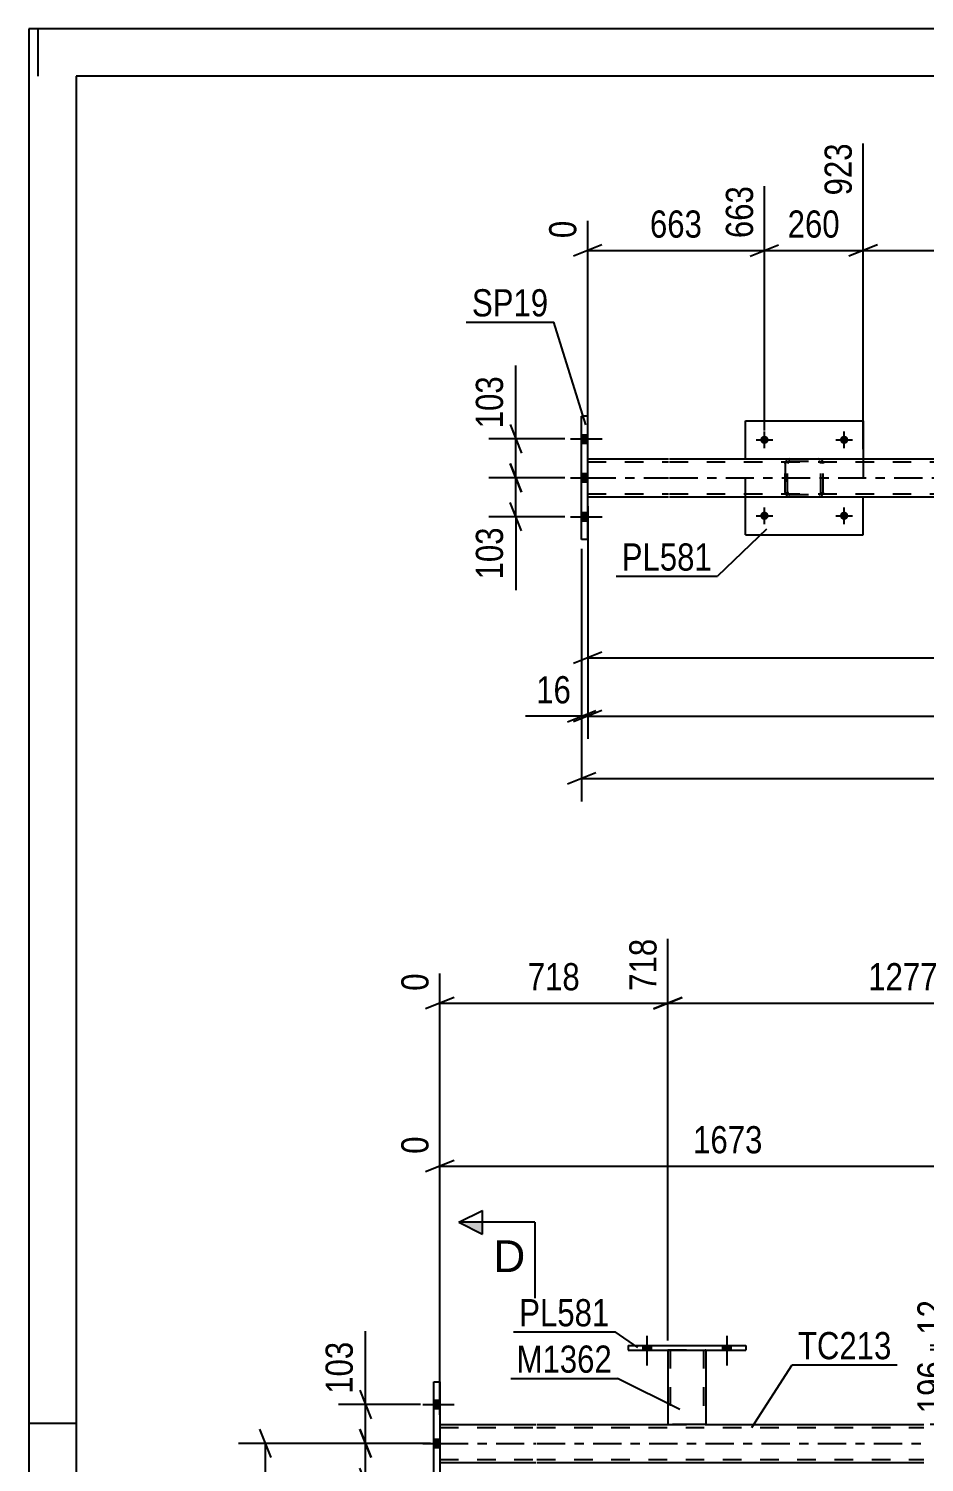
# Model space of a CAD drawing. Header units: millimetres. Extents: x 0 to 841, y 0 to 594.
# Drawn here: x 0 to 94.4, y 442.9 to 594 of the extents above; entities that cross this region are included whole.
import ezdxf

# ---------------------------------------------------------------- set-up
doc = ezdxf.new("R2010")
doc.units = ezdxf.units.MM
doc.linetypes.add('DXK_LINE_DOT2', pattern=[3.9198, 1.9599, -1.9599])
doc.linetypes.add('DXK_LINE_DOT3', pattern=[5.9187, 2.979, -0.9799, 0.9799, -0.9799])
doc.styles.add('Arial', font='ARIAL.TTF', dxfattribs={"height": 0.2})
doc.styles.add('Arial Narrow', font='ARIALN.TTF', dxfattribs={"height": 0.2})

# ---------------------------------------------------------------- blocks, each defined once
blk = doc.blocks.new('Unknown-103610369-1133')
at = {"color": 5, "linetype": 'Continuous'}
for p, q in [((841, 594), (0, 594)), ((0, 594), (0, 0)), ((1, 589), (1, 594)), ((836, 589), (5, 589)), ((5, 589), (5, 5)), ((5, 447), (0, 447))]:
    blk.add_line(p, q, dxfattribs=at)
blk = doc.blocks.new('Bolt-103610369-27719 - 27584')
at = {"linetype": 'Continuous'}
for points in [[(58.25, 551.21), (58.25, 550.33), (58.89, 550.33), (58.89, 551.21)], [(58.25, 551.21), (58.25, 550.33), (58.89, 550.33), (58.89, 551.21)], [(58.25, 551.21), (58.25, 550.33), (58.89, 550.33), (58.89, 551.21)], [(58.25, 547.11), (58.25, 546.23), (58.89, 546.23), (58.89, 547.11)], [(58.25, 547.11), (58.25, 546.23), (58.89, 546.23), (58.89, 547.11)], [(58.25, 543.01), (58.25, 542.13), (58.89, 542.13), (58.89, 543.01)], [(58.25, 543.01), (58.25, 542.13), (58.89, 542.13), (58.89, 543.01)], [(58.25, 543.01), (58.25, 542.13), (58.89, 542.13), (58.89, 543.01)]]:
    blk.add_hatch(color=1, dxfattribs=at).paths.add_polyline_path(points)
at = {"color": 1, "linetype": 'Continuous'}
for p, q in [((57.09, 550.77), (60.41, 550.77)), ((57.09, 550.77), (60.41, 550.77)), ((57.09, 550.77), (60.41, 550.77)), ((58.25, 551.21), (58.89, 551.21)), ((58.25, 551.21), (58.89, 551.21)), ((58.25, 551.21), (58.89, 551.21)), ((58.25, 550.33), (58.89, 550.33)), ((58.25, 550.33), (58.89, 550.33)), ((58.25, 550.33), (58.89, 550.33)), ((58.25, 547.11), (58.89, 547.11)), ((58.25, 547.11), (58.89, 547.11)), ((57.09, 546.67), (60.41, 546.67)), ((57.09, 546.67), (60.41, 546.67)), ((58.25, 546.23), (58.89, 546.23)), ((58.25, 546.23), (58.89, 546.23)), ((57.09, 542.57), (60.41, 542.57)), ((57.09, 542.57), (60.41, 542.57)), ((57.09, 542.57), (60.41, 542.57)), ((58.25, 543.01), (58.89, 543.01)), ((58.25, 543.01), (58.89, 543.01)), ((58.25, 543.01), (58.89, 543.01)), ((58.25, 542.13), (58.89, 542.13)), ((58.25, 542.13), (58.89, 542.13)), ((58.25, 542.13), (58.89, 542.13))]:
    blk.add_line(p, q, dxfattribs=at)
blk = doc.blocks.new('Part-103610369-27705 - 27584')
at = {"color": 2, "linetype": 'Continuous'}
for p, q in [((75.51, 548.67), (75.51, 552.67)), ((75.51, 552.67), (87.91, 552.67)), ((87.91, 552.67), (87.91, 548.67)), ((75.51, 540.67), (75.51, 544.67)), ((87.91, 540.67), (87.91, 544.67)), ((75.51, 540.67), (87.91, 540.67))]:
    blk.add_line(p, q, dxfattribs=at)
at = {"color": 7, "linetype": 'DXK_LINE_DOT2'}
for p, q in [((75.51, 544.67), (75.51, 548.67)), ((87.91, 548.67), (87.91, 544.67))]:
    blk.add_line(p, q, dxfattribs=at)
blk = doc.blocks.new('Part-103610369-27598 - 27584')
at = {"color": 2, "linetype": 'Continuous'}
for p, q in [((58.89, 548.67), (67.41, 548.67)), ((67.51, 548.67), (95.91, 548.67)), ((58.89, 544.67), (67.41, 544.67)), ((67.51, 544.67), (95.91, 544.67))]:
    blk.add_line(p, q, dxfattribs=at)
at = {"color": 7, "linetype": 'DXK_LINE_DOT2'}
for p, q in [((58.89, 544.67), (58.89, 548.67)), ((58.89, 548.35), (67.41, 548.35)), ((67.51, 548.35), (95.91, 548.35)), ((58.89, 544.99), (67.41, 544.99)), ((67.51, 544.99), (95.91, 544.99))]:
    blk.add_line(p, q, dxfattribs=at)
at = {"color": 7, "linetype": 'DXK_LINE_DOT3'}
for p, q in [((58.89, 546.67), (67.41, 546.67)), ((67.51, 546.67), (95.91, 546.67))]:
    blk.add_line(p, q, dxfattribs=at)
blk = doc.blocks.new('Part-103610369-27601 - 27584')
at = {"color": 2, "linetype": 'Continuous'}
for p, q in [((58.25, 540.17), (58.25, 553.17)), ((58.89, 553.17), (58.25, 553.17)), ((58.89, 540.17), (58.89, 553.17)), ((58.89, 540.17), (58.25, 540.17))]:
    blk.add_line(p, q, dxfattribs=at)
blk = doc.blocks.new('Part-103610369-27704 - 27584')
at = {"color": 7, "linetype": 'DXK_LINE_DOT2'}
for p, q in [((80.19, 548.67), (80, 548.63)), ((80, 548.63), (80.19, 548.67)), ((80.19, 548.67), (83.23, 548.67)), ((83.41, 548.63), (83.23, 548.67)), ((83.23, 548.67), (83.41, 548.63)), ((79.74, 548.35), (79.71, 548.19)), ((79.71, 548.19), (79.73, 548.32)), ((79.71, 545.15), (79.71, 548.19)), ((79.71, 548.19), (79.71, 548.19)), ((79.71, 548.19), (79.71, 545.15)), ((79.73, 548.32), (79.74, 548.37)), ((79.74, 548.37), (79.74, 548.35)), ((79.97, 548.28), (79.95, 548.19)), ((79.95, 548.19), (79.97, 548.28)), ((79.95, 545.15), (79.95, 548.19)), ((79.95, 548.19), (79.95, 548.19)), ((79.95, 545.15), (79.95, 548.19)), ((80.02, 548.36), (79.97, 548.28)), ((79.97, 548.28), (80.02, 548.36)), ((80.09, 548.41), (80.02, 548.36)), ((80.02, 548.36), (80.09, 548.41)), ((80.19, 548.43), (80.09, 548.41)), ((80.19, 548.43), (83.23, 548.43)), ((83.23, 548.43), (83.32, 548.41)), ((83.4, 548.36), (83.32, 548.41)), ((83.32, 548.41), (83.4, 548.36)), ((83.45, 548.28), (83.4, 548.36)), ((83.4, 548.36), (83.45, 548.28)), ((83.47, 548.19), (83.45, 548.28)), ((83.45, 548.28), (83.47, 548.19)), ((83.47, 545.15), (83.47, 548.19)), ((83.47, 548.19), (83.47, 548.19)), ((83.47, 545.15), (83.47, 548.19)), ((83.67, 548.35), (83.67, 548.37)), ((83.67, 548.37), (83.68, 548.32)), ((83.71, 548.19), (83.67, 548.35)), ((83.68, 548.32), (83.71, 548.19)), ((83.71, 545.15), (83.71, 548.19)), ((83.71, 548.19), (83.71, 548.19)), ((83.71, 545.15), (83.71, 548.19)), ((79.71, 545.15), (79.71, 545.15)), ((79.71, 545.15), (79.71, 545.12)), ((79.73, 545.01), (79.71, 545.15)), ((79.71, 545.12), (79.73, 545.01)), ((79.73, 545.01), (79.74, 544.96)), ((79.74, 544.96), (79.73, 545.01)), ((79.95, 545.15), (79.95, 545.15)), ((79.95, 545.15), (79.97, 545.06)), ((79.97, 545.06), (79.95, 545.15)), ((79.97, 545.06), (80.02, 544.98)), ((80.02, 544.98), (79.97, 545.06)), ((80, 544.7), (80.19, 544.67)), ((80.19, 544.67), (80, 544.7)), ((80.02, 544.98), (80.09, 544.93)), ((80.09, 544.93), (80.02, 544.98)), ((80.09, 544.93), (80.19, 544.91)), ((80.19, 544.91), (83.23, 544.91)), ((80.19, 544.67), (83.23, 544.67)), ((83.23, 544.91), (83.32, 544.93)), ((83.23, 544.67), (83.41, 544.7)), ((83.41, 544.7), (83.23, 544.67)), ((83.32, 544.93), (83.4, 544.98)), ((83.4, 544.98), (83.32, 544.93)), ((83.4, 544.98), (83.45, 545.06)), ((83.45, 545.06), (83.4, 544.98)), ((83.45, 545.06), (83.47, 545.15)), ((83.47, 545.15), (83.45, 545.06)), ((83.47, 545.15), (83.47, 545.15)), ((83.67, 544.96), (83.68, 545.01)), ((83.68, 545.01), (83.67, 544.96)), ((83.71, 545.15), (83.68, 545.01)), ((83.68, 545.01), (83.7, 545.12)), ((83.7, 545.12), (83.71, 545.15)), ((83.71, 545.15), (83.71, 545.15))]:
    blk.add_line(p, q, dxfattribs=at)
at = {"color": 7, "linetype": 'DXK_LINE_DOT3'}
blk.add_line((81.71, 546.67), (81.71, 546.67), dxfattribs=at)
at = {"color": 7, "linetype": 'DXK_LINE_DOT2'}
for centre, start, end in [((80.19, 548.19), 112.5, 157.5), ((80.19, 548.19), 112.5, 157.5), ((83.23, 548.19), 22.5, 67.5), ((83.23, 548.19), 22.5, 67.5), ((80.19, 545.15), 202.5, 247.5), ((80.19, 545.15), 202.5, 247.5), ((83.23, 545.15), 292.5, 337.5)]:
    blk.add_arc(centre, 0.48, start, end, dxfattribs=at)
blk = doc.blocks.new('Bolt-103610369-27755 - 27584')
at = {"linetype": 'Continuous'}
for points in [[(77.07, 550.67, -1), (77.95, 550.67, -1)], [(85.47, 550.67, -1), (86.35, 550.67, -1)]]:
    blk.add_hatch(color=1, dxfattribs=at).paths.add_polyline_path(points)
at = {"color": 1, "linetype": 'Continuous'}
for p, q in [((77.51, 549.79), (77.51, 551.55)), ((85.91, 549.79), (85.91, 551.55)), ((76.63, 550.67), (78.39, 550.67)), ((85.03, 550.67), (86.79, 550.67))]:
    blk.add_line(p, q, dxfattribs=at)
blk = doc.blocks.new('Bolt-103610369-27756 - 27584')
at = {"linetype": 'Continuous'}
for points in [[(77.07, 542.67, -1), (77.95, 542.67, -1)], [(85.47, 542.67, -1), (86.35, 542.67, -1)]]:
    blk.add_hatch(color=1, dxfattribs=at).paths.add_polyline_path(points)
at = {"color": 1, "linetype": 'Continuous'}
for p, q in [((76.63, 542.67), (78.39, 542.67)), ((77.51, 541.79), (77.51, 543.55)), ((85.03, 542.67), (86.79, 542.67)), ((85.91, 541.79), (85.91, 543.55))]:
    blk.add_line(p, q, dxfattribs=at)
blk = doc.blocks.new('Part-103610369-3183 - 3131')
at = {"color": 2, "linetype": 'Continuous'}
for p, q in [((42.68, 451.41), (43.32, 451.41)), ((42.68, 438.41), (42.68, 451.41)), ((43.32, 451.41), (43.32, 438.41)), ((43.32, 438.41), (42.68, 438.41))]:
    blk.add_line(p, q, dxfattribs=at)
blk = doc.blocks.new('Part-103610369-3198 - 3131')
at = {"color": 2, "linetype": 'Continuous'}
for p, q in [((43.32, 446.91), (53.44, 446.91)), ((53.54, 446.91), (67.34, 446.91)), ((71.34, 446.91), (94.31, 446.91)), ((43.32, 442.91), (53.44, 442.91)), ((53.54, 442.91), (94.31, 442.91))]:
    blk.add_line(p, q, dxfattribs=at)
at = {"color": 7, "linetype": 'DXK_LINE_DOT2'}
for p, q in [((43.32, 446.91), (43.32, 442.91)), ((43.32, 446.59), (53.44, 446.59)), ((53.54, 446.59), (94.31, 446.59)), ((67.34, 446.91), (71.34, 446.91)), ((43.32, 443.23), (53.44, 443.23)), ((53.54, 443.23), (94.31, 443.23))]:
    blk.add_line(p, q, dxfattribs=at)
at = {"color": 7, "linetype": 'DXK_LINE_DOT3'}
for p, q in [((43.32, 444.91), (53.44, 444.91)), ((53.54, 444.91), (94.31, 444.91))]:
    blk.add_line(p, q, dxfattribs=at)
blk = doc.blocks.new('Bolt-103610369-3245 - 3131')
at = {"linetype": 'Continuous'}
for points in [[(64.7, 454.75), (65.58, 454.75), (65.58, 455.23), (64.7, 455.23)], [(73.1, 454.75), (73.98, 454.75), (73.98, 455.23), (73.1, 455.23)]]:
    blk.add_hatch(color=1, dxfattribs=at).paths.add_polyline_path(points)
at = {"color": 1, "linetype": 'Continuous'}
for p, q in [((64.7, 455.23), (64.7, 454.75)), ((65.14, 456.23), (65.14, 453.11)), ((65.58, 455.23), (65.58, 454.75)), ((73.1, 455.23), (73.1, 454.75)), ((73.54, 456.23), (73.54, 453.11)), ((73.98, 455.23), (73.98, 454.75))]:
    blk.add_line(p, q, dxfattribs=at)
blk = doc.blocks.new('Bolt-103610369-3406 - 3131')
at = {"linetype": 'Continuous'}
for points in [[(64.7, 454.75), (65.58, 454.75), (65.58, 455.23), (64.7, 455.23)], [(73.1, 454.75), (73.98, 454.75), (73.98, 455.23), (73.1, 455.23)]]:
    blk.add_hatch(color=1, dxfattribs=at).paths.add_polyline_path(points)
at = {"color": 1, "linetype": 'Continuous'}
for p, q in [((64.7, 455.23), (64.7, 454.75)), ((65.14, 456.23), (65.14, 453.11)), ((65.58, 455.23), (65.58, 454.75)), ((73.1, 455.23), (73.1, 454.75)), ((73.54, 456.23), (73.54, 453.11)), ((73.98, 455.23), (73.98, 454.75))]:
    blk.add_line(p, q, dxfattribs=at)
blk = doc.blocks.new('Bolt-103610369-3720 - 3131')
at = {"linetype": 'Continuous'}
for points in [[(43.32, 448.57), (43.32, 449.45), (42.68, 449.45), (42.68, 448.57)], [(43.32, 448.57), (43.32, 449.45), (42.68, 449.45), (42.68, 448.57)], [(43.32, 448.57), (43.32, 449.45), (42.68, 449.45), (42.68, 448.57)], [(43.32, 444.47), (43.32, 445.35), (42.68, 445.35), (42.68, 444.47)], [(43.32, 444.47), (43.32, 445.35), (42.68, 445.35), (42.68, 444.47)], [(43.32, 440.37), (43.32, 441.25), (42.68, 441.25), (42.68, 440.37)], [(43.32, 440.37), (43.32, 441.25), (42.68, 441.25), (42.68, 440.37)], [(43.32, 440.37), (43.32, 441.25), (42.68, 441.25), (42.68, 440.37)]]:
    blk.add_hatch(color=1, dxfattribs=at).paths.add_polyline_path(points)
at = {"color": 1, "linetype": 'Continuous'}
for p, q in [((41.52, 449.01), (44.84, 449.01)), ((41.52, 449.01), (44.84, 449.01)), ((41.52, 449.01), (44.84, 449.01)), ((42.68, 449.45), (43.32, 449.45)), ((42.68, 449.45), (43.32, 449.45)), ((42.68, 449.45), (43.32, 449.45)), ((42.68, 448.57), (43.32, 448.57)), ((42.68, 448.57), (43.32, 448.57)), ((42.68, 448.57), (43.32, 448.57)), ((41.52, 444.91), (44.84, 444.91)), ((41.52, 444.91), (44.84, 444.91)), ((42.68, 445.35), (43.32, 445.35)), ((42.68, 445.35), (43.32, 445.35)), ((42.68, 444.47), (43.32, 444.47)), ((42.68, 444.47), (43.32, 444.47)), ((42.68, 441.25), (43.32, 441.25)), ((42.68, 441.25), (43.32, 441.25)), ((42.68, 441.25), (43.32, 441.25)), ((41.52, 440.81), (44.84, 440.81)), ((41.52, 440.81), (44.84, 440.81)), ((41.52, 440.81), (44.84, 440.81)), ((42.68, 440.37), (43.32, 440.37)), ((42.68, 440.37), (43.32, 440.37)), ((42.68, 440.37), (43.32, 440.37))]:
    blk.add_line(p, q, dxfattribs=at)
blk = doc.blocks.new('Part-103610369-3743 - 3131')
at = {"color": 7, "linetype": 'DXK_LINE_DOT2'}
for p, q in [((67.34, 454.76), (71.34, 454.76)), ((67.34, 454.75), (67.34, 454.76)), ((67.34, 454.76), (67.34, 454.75)), ((67.58, 454.76), (67.58, 446.91)), ((71.1, 454.76), (71.1, 446.91)), ((71.34, 454.76), (71.34, 454.75)), ((71.34, 454.75), (71.34, 454.76)), ((71.08, 446.91), (71.1, 446.91))]:
    blk.add_line(p, q, dxfattribs=at)
at = {"color": 2, "linetype": 'Continuous'}
for p, q in [((67.34, 454.75), (67.34, 446.91)), ((71.34, 454.75), (71.34, 446.91)), ((67.34, 446.91), (67.82, 446.91)), ((71.3, 446.91), (67.82, 446.91)), ((71.34, 446.91), (71.3, 446.91))]:
    blk.add_line(p, q, dxfattribs=at)
blk = doc.blocks.new('Part-103610369-3748 - 3131')
at = {"color": 2, "linetype": 'Continuous'}
for p, q in [((63.14, 455.23), (63.14, 454.75)), ((63.14, 455.23), (75.54, 455.23)), ((75.54, 455.23), (75.54, 454.75)), ((63.14, 454.75), (75.54, 454.75))]:
    blk.add_line(p, q, dxfattribs=at)
blk = doc.blocks.new('StraightDimension-103610369-30245 - 27584')
at = {"color": 7, "linetype": 'Continuous'}
for p, q in [((58.25, 539.17), (58.25, 519.15)), ((58.89, 539.17), (58.89, 519.15)), ((56.75, 520.95), (59.75, 522.15)), ((60.39, 522.15), (57.39, 520.95)), ((58.25, 521.55), (58.89, 521.55))]:
    blk.add_line(p, q, dxfattribs=at)
at = {"color": 0}
blk.add_wipeout([(57.72, 522.3), (57.72, 526.5), (52.87, 526.5), (52.87, 522.3)], dxfattribs=at)
at = {"color": 7, "linetype": 'Continuous'}
blk.add_line((58.25, 521.55), (52.34, 521.55), dxfattribs=at)
blk.add_line((58.25, 521.55), (52.34, 521.55), dxfattribs=at)
at = {"color": 3, "style": 'Arial Narrow'}
blk.add_text('16', height=2.863, dxfattribs=at).set_placement((53.47, 522.9))
blk = doc.blocks.new('StraightDimension-103610369-30111 - 27584')
at = {"color": 7, "linetype": 'Continuous'}
for p, q in [((58.89, 543.67), (58.89, 525.29)), ((60.39, 528.29), (57.39, 527.09)), ((58.89, 527.69), (702.41, 527.69))]:
    blk.add_line(p, q, dxfattribs=at)
blk = doc.blocks.new('StraightDimension-103610369-29576 - 27584')
at = {"color": 7, "linetype": 'Continuous'}
for p, q in [((77.51, 551.67), (77.51, 577.41)), ((58.89, 549.67), (58.89, 573.75)), ((60.39, 571.23), (57.39, 570.03)), ((76.01, 570.03), (79.01, 571.23)), ((58.89, 570.63), (77.51, 570.63))]:
    blk.add_line(p, q, dxfattribs=at)
at = {"color": 0, "linetype": 'Continuous'}
for points in [[(76.91, 578.01), (72.71, 578.01), (72.71, 571.33), (76.91, 571.33)], [(58.29, 574.35), (54.09, 574.35), (54.09, 571.33), (58.29, 571.33)]]:
    blk.add_wipeout(points, dxfattribs=at)
at = {"color": 0}
blk.add_wipeout([(71.54, 571.38), (71.54, 575.58), (64.85, 575.58), (64.85, 571.38)], dxfattribs=at)
at = {"color": 3, "linetype": 'Continuous', "style": 'Arial Narrow'}
for s, height, p in [('663', 2.863, (76.31, 571.93)), ('0', 2.86, (57.69, 571.93))]:
    blk.add_text(s, height=height, rotation=90.0002, dxfattribs=at).set_placement(p)
at = {"color": 3, "style": 'Arial Narrow'}
blk.add_text('663', height=2.863, dxfattribs=at).set_placement((65.45, 571.98))
blk = doc.blocks.new('StraightDimension-103610369-29496 - 27584')
at = {"color": 7, "linetype": 'Continuous'}
for p, q in [((50.72, 552.27), (51.92, 549.27)), ((56.49, 550.77), (48.47, 550.77)), ((51.32, 546.67), (51.32, 550.77)), ((51.92, 545.17), (50.72, 548.17)), ((56.49, 546.67), (48.47, 546.67))]:
    blk.add_line(p, q, dxfattribs=at)
at = {"color": 0}
blk.add_wipeout([(50.57, 557.98), (46.37, 557.98), (46.37, 551.29), (50.57, 551.29)], dxfattribs=at)
at = {"color": 7, "linetype": 'Continuous'}
blk.add_line((51.32, 550.77), (51.32, 558.5), dxfattribs=at)
blk.add_line((51.32, 550.77), (51.32, 558.5), dxfattribs=at)
at = {"color": 3, "style": 'Arial Narrow'}
blk.add_text('103', height=2.863, rotation=90.0002, dxfattribs=at).set_placement((49.97, 551.89))
blk = doc.blocks.new('StraightDimension-103610369-29497 - 27584')
at = {"color": 7, "linetype": 'Continuous'}
for p, q in [((50.72, 548.17), (51.92, 545.17)), ((56.49, 546.67), (48.47, 546.67)), ((51.32, 542.57), (51.32, 546.67)), ((51.92, 541.07), (50.72, 544.07)), ((56.49, 542.57), (48.47, 542.57))]:
    blk.add_line(p, q, dxfattribs=at)
at = {"color": 0}
blk.add_wipeout([(50.57, 542.04), (46.37, 542.04), (46.37, 535.36), (50.57, 535.36)], dxfattribs=at)
at = {"color": 7, "linetype": 'Continuous'}
blk.add_line((51.32, 542.57), (51.32, 534.83), dxfattribs=at)
blk.add_line((51.32, 542.57), (51.32, 534.83), dxfattribs=at)
at = {"color": 3, "style": 'Arial Narrow'}
blk.add_text('103', height=2.863, rotation=90.0002, dxfattribs=at).set_placement((49.97, 535.96))
blk = doc.blocks.new('StraightDimension-103610369-29574 - 27584')
at = {"color": 7, "linetype": 'Continuous'}
for p, q in [((87.91, 549.67), (87.91, 581.91)), ((114.69, 551.67), (114.69, 579.24)), ((89.41, 571.23), (86.41, 570.03)), ((113.19, 570.03), (116.19, 571.23)), ((87.91, 570.63), (114.69, 570.63))]:
    blk.add_line(p, q, dxfattribs=at)
at = {"color": 0, "linetype": 'Continuous'}
blk.add_wipeout([(114.09, 579.84), (109.89, 579.84), (109.89, 571.33), (114.09, 571.33)], dxfattribs=at)
at = {"color": 0}
blk.add_wipeout([(105.55, 571.38), (105.55, 575.58), (97.04, 575.58), (97.04, 571.38)], dxfattribs=at)
at = {"color": 3, "linetype": 'Continuous', "style": 'Arial Narrow'}
blk.add_text('1940', height=2.863, rotation=90.0002, dxfattribs=at).set_placement((113.49, 571.93))
at = {"color": 3, "style": 'Arial Narrow'}
blk.add_text('1017', height=2.863, dxfattribs=at).set_placement((97.64, 571.98))
blk = doc.blocks.new('StraightDimension-103610369-29575 - 27584')
at = {"color": 7, "linetype": 'Continuous'}
for p, q in [((87.91, 549.67), (87.91, 581.91)), ((77.51, 551.67), (77.51, 577.41)), ((76.01, 570.03), (79.01, 571.23)), ((89.41, 571.23), (86.41, 570.03)), ((77.51, 570.63), (87.91, 570.63))]:
    blk.add_line(p, q, dxfattribs=at)
at = {"color": 0}
blk.add_wipeout([(86.05, 571.38), (86.05, 575.58), (79.36, 575.58), (79.36, 571.38)], dxfattribs=at)
at = {"color": 3, "style": 'Arial Narrow'}
blk.add_text('260', height=2.863, dxfattribs=at).set_placement((79.96, 571.98))
at = {"color": 0, "linetype": 'Continuous'}
blk.add_wipeout([(87.31, 582.51), (83.11, 582.51), (83.11, 575.83), (87.31, 575.83)], dxfattribs=at)
at = {"color": 3, "linetype": 'Continuous', "style": 'Arial Narrow'}
blk.add_text('923', height=2.863, rotation=90.0002, dxfattribs=at).set_placement((86.71, 576.43))
blk = doc.blocks.new('StraightDimension-103610369-30244 - 27584')
at = {"color": 7, "linetype": 'Continuous'}
for p, q in [((58.89, 539.17), (58.89, 519.15)), ((60.39, 522.15), (57.39, 520.95)), ((58.89, 521.55), (758.9, 521.55))]:
    blk.add_line(p, q, dxfattribs=at)
blk = doc.blocks.new('StraightDimension-103610369-30274 - 27584')
at = {"color": 7, "linetype": 'Continuous'}
for p, q in [((58.25, 539.17), (58.25, 512.57)), ((59.75, 515.57), (56.75, 514.37)), ((58.25, 514.97), (759.54, 514.97))]:
    blk.add_line(p, q, dxfattribs=at)
blk = doc.blocks.new('StraightDimension-103610369-26357 - 3131')
at = {"color": 7, "linetype": 'Continuous'}
for p, q in [((104.01, 443.91), (104.01, 482.74)), ((43.32, 447.91), (43.32, 477.26)), ((44.82, 474.73), (41.82, 473.53)), ((102.51, 473.53), (105.51, 474.73)), ((43.32, 474.13), (104.01, 474.13))]:
    blk.add_line(p, q, dxfattribs=at)
at = {"color": 0, "linetype": 'Continuous'}
for points in [[(103.41, 483.34), (99.21, 483.34), (99.21, 474.83), (103.41, 474.83)], [(42.72, 477.86), (38.52, 477.86), (38.52, 474.83), (42.72, 474.83)]]:
    blk.add_wipeout(points, dxfattribs=at)
at = {"color": 0}
blk.add_wipeout([(77.92, 474.88), (77.92, 479.08), (69.4, 479.08), (69.4, 474.88)], dxfattribs=at)
at = {"color": 3, "linetype": 'Continuous', "style": 'Arial Narrow'}
for s, height, p in [('1673', 2.863, (102.81, 475.43)), ('0', 2.86, (42.12, 475.43))]:
    blk.add_text(s, height=height, rotation=90.0002, dxfattribs=at).set_placement(p)
at = {"color": 3, "style": 'Arial Narrow'}
blk.add_text('1673', height=2.863, dxfattribs=at).set_placement((70, 475.48))
blk = doc.blocks.new('StraightDimension-103610369-26168 - 3131')
at = {"color": 7, "linetype": 'Continuous'}
for p, q in [((116.89, 455.76), (116.89, 499.92)), ((67.34, 455.76), (67.34, 498.09)), ((68.84, 491.91), (65.84, 490.71)), ((67.34, 491.31), (116.89, 491.31)), ((115.39, 490.71), (118.39, 491.91))]:
    blk.add_line(p, q, dxfattribs=at)
at = {"color": 0, "linetype": 'Continuous'}
blk.add_wipeout([(116.29, 500.52), (112.09, 500.52), (112.09, 492.01), (116.29, 492.01)], dxfattribs=at)
at = {"color": 0}
blk.add_wipeout([(96.37, 492.06), (96.37, 496.26), (87.85, 496.26), (87.85, 492.06)], dxfattribs=at)
at = {"color": 3, "linetype": 'Continuous', "style": 'Arial Narrow'}
blk.add_text('1995', height=2.863, rotation=90.0002, dxfattribs=at).set_placement((115.69, 492.61))
at = {"color": 3, "style": 'Arial Narrow'}
blk.add_text('1277', height=2.863, dxfattribs=at).set_placement((88.45, 492.66))
blk = doc.blocks.new('StraightDimension-103610369-26169 - 3131')
at = {"color": 7, "linetype": 'Continuous'}
for p, q in [((67.34, 455.76), (67.34, 498.09)), ((43.32, 447.91), (43.32, 494.44)), ((44.82, 491.91), (41.82, 490.71)), ((43.32, 491.31), (67.34, 491.31)), ((65.84, 490.71), (68.84, 491.91))]:
    blk.add_line(p, q, dxfattribs=at)
at = {"color": 0, "linetype": 'Continuous'}
for points in [[(66.74, 498.69), (62.54, 498.69), (62.54, 492.01), (66.74, 492.01)], [(42.72, 495.04), (38.52, 495.04), (38.52, 492.01), (42.72, 492.01)]]:
    blk.add_wipeout(points, dxfattribs=at)
at = {"color": 0}
blk.add_wipeout([(58.67, 492.06), (58.67, 496.26), (51.98, 496.26), (51.98, 492.06)], dxfattribs=at)
at = {"color": 3, "linetype": 'Continuous', "style": 'Arial Narrow'}
for s, height, p in [('718', 2.863, (66.14, 492.61)), ('0', 2.86, (42.12, 492.61))]:
    blk.add_text(s, height=height, rotation=90.0002, dxfattribs=at).set_placement(p)
at = {"color": 3, "style": 'Arial Narrow'}
blk.add_text('718', height=2.863, dxfattribs=at).set_placement((52.58, 492.66))
blk = doc.blocks.new('StraightDimension-103610369-26923 - 3131')
at = {"color": 7, "linetype": 'Continuous'}
for p, q in [((25.56, 443.41), (24.36, 446.41)), ((42.32, 444.91), (22.11, 444.91)), ((24.96, 319.05), (24.96, 444.91)), ((24.36, 320.55), (25.56, 317.55)), ((83.19, 319.05), (22.11, 319.05))]:
    blk.add_line(p, q, dxfattribs=at)
at = {"color": 0}
blk.add_wipeout([(24.21, 386.24), (20.01, 386.24), (20.01, 377.73), (24.21, 377.73)], dxfattribs=at)
at = {"color": 3, "style": 'Arial Narrow'}
blk.add_text('3147', height=2.863, rotation=90.0002, dxfattribs=at).set_placement((23.61, 378.33))
blk = doc.blocks.new('StraightDimension-103610369-26959 - 3131')
at = {"color": 7, "linetype": 'Continuous'}
for p, q in [((34.89, 450.51), (36.09, 447.51)), ((41.29, 449.01), (32.64, 449.01)), ((35.49, 444.91), (35.49, 449.01)), ((36.09, 443.41), (34.89, 446.41)), ((42, 444.91), (32.64, 444.91))]:
    blk.add_line(p, q, dxfattribs=at)
at = {"color": 0}
blk.add_wipeout([(34.74, 456.22), (30.54, 456.22), (30.54, 449.54), (34.74, 449.54)], dxfattribs=at)
at = {"color": 7, "linetype": 'Continuous'}
blk.add_line((35.49, 449.01), (35.49, 456.75), dxfattribs=at)
blk.add_line((35.49, 449.01), (35.49, 456.75), dxfattribs=at)
at = {"color": 3, "style": 'Arial Narrow'}
blk.add_text('103', height=2.863, rotation=90.0002, dxfattribs=at).set_placement((34.14, 450.14))
blk = doc.blocks.new('StraightDimension-103610369-26960 - 3131')
at = {"color": 7, "linetype": 'Continuous'}
for p, q in [((34.89, 446.41), (36.09, 443.41)), ((42, 444.91), (32.64, 444.91)), ((35.49, 440.81), (35.49, 444.91)), ((36.09, 439.31), (34.89, 442.31)), ((41.29, 440.81), (32.64, 440.81))]:
    blk.add_line(p, q, dxfattribs=at)
at = {"color": 0}
blk.add_wipeout([(34.74, 440.29), (30.54, 440.29), (30.54, 433.61), (34.74, 433.61)], dxfattribs=at)
at = {"color": 7, "linetype": 'Continuous'}
blk.add_line((35.49, 440.81), (35.49, 433.08), dxfattribs=at)
blk.add_line((35.49, 440.81), (35.49, 433.08), dxfattribs=at)
at = {"color": 3, "style": 'Arial Narrow'}
blk.add_text('103', height=2.863, rotation=90.0002, dxfattribs=at).set_placement((34.14, 434.21))
blk = doc.blocks.new('StraightDimension-103610369-37981 - 3131')
at = {"color": 7, "linetype": 'Continuous'}
for p, q in [((97.24, 456.73), (98.44, 453.73)), ((111.69, 455.23), (94.99, 455.23)), ((98.44, 453.26), (97.24, 456.26)), ((97.84, 454.76), (97.84, 455.23)), ((115.89, 454.76), (94.99, 454.76))]:
    blk.add_line(p, q, dxfattribs=at)
at = {"color": 0, "linetype": 'Continuous'}
blk.add_wipeout([(102.94, 461.98), (98.74, 461.98), (98.74, 454.39), (102.94, 454.39)], dxfattribs=at)
at = {"color": 0}
blk.add_wipeout([(97.09, 460.62), (92.89, 460.62), (92.89, 455.76), (97.09, 455.76)], dxfattribs=at)
at = {"color": 7, "linetype": 'Continuous'}
blk.add_line((97.84, 455.23), (97.84, 461.14), dxfattribs=at)
blk.add_line((97.84, 455.23), (97.84, 461.14), dxfattribs=at)
at = {"color": 3, "linetype": 'Continuous', "style": 'Arial Narrow'}
blk.add_text('TYP', height=2.863, rotation=90.0002, dxfattribs=at).set_placement((102.34, 454.99))
at = {"color": 3, "style": 'Arial Narrow'}
blk.add_text('12', height=2.863, rotation=90.0002, dxfattribs=at).set_placement((96.49, 456.36))
blk = doc.blocks.new('StraightDimension-103610369-37982 - 3131')
at = {"color": 7, "linetype": 'Continuous'}
for p, q in [((97.24, 456.26), (98.44, 453.26)), ((115.89, 454.76), (94.99, 454.76)), ((97.84, 446.91), (97.84, 454.76)), ((98.44, 445.41), (97.24, 448.41)), ((115.89, 446.91), (94.99, 446.91))]:
    blk.add_line(p, q, dxfattribs=at)
at = {"color": 0}
blk.add_wipeout([(97.09, 454.18), (92.89, 454.18), (92.89, 447.49), (97.09, 447.49)], dxfattribs=at)
at = {"color": 0, "linetype": 'Continuous'}
blk.add_wipeout([(102.94, 454.63), (98.74, 454.63), (98.74, 447.04), (102.94, 447.04)], dxfattribs=at)
at = {"color": 3, "style": 'Arial Narrow'}
blk.add_text('196', height=2.863, rotation=90.0002, dxfattribs=at).set_placement((96.49, 448.09))
at = {"color": 3, "linetype": 'Continuous', "style": 'Arial Narrow'}
blk.add_text('TYP', height=2.863, rotation=90.0002, dxfattribs=at).set_placement((102.34, 447.64))
blk = doc.blocks.new('Mark-103610369-30346 - 27584')
at = {"color": 0}
blk.add_wipeout([(71.98, 536.89), (71.98, 539.89), (62.48, 539.89), (62.48, 536.89)], dxfattribs=at)
blk.add_wipeout([(71.98, 536.89), (71.98, 539.89), (62.48, 539.89), (62.48, 536.89)], dxfattribs=at)
at = {"color": 30, "linetype": 'Continuous'}
for p in [(77.73, 541.27), (61.88, 536.29)]:
    blk.add_line(p, (72.58, 536.29), dxfattribs=at)
at = {"color": 3, "style": 'Arial Narrow'}
blk.add_text('PL581', height=2.863, dxfattribs=at).set_placement((62.48, 536.89))
blk = doc.blocks.new('Mark-103610369-27772 - 27584')
at = {"color": 0}
blk.add_wipeout([(54.74, 563.68), (54.74, 566.68), (46.7, 566.68), (46.7, 563.68)], dxfattribs=at)
blk.add_wipeout([(54.74, 563.68), (54.74, 566.68), (46.7, 566.68), (46.7, 563.68)], dxfattribs=at)
at = {"color": 30, "linetype": 'Continuous'}
for p in [(46.1, 563.08), (58.7, 552.24)]:
    blk.add_line(p, (55.34, 563.08), dxfattribs=at)
at = {"color": 3, "style": 'Arial Narrow'}
blk.add_text('SP19', height=2.863, dxfattribs=at).set_placement((46.7, 563.68))
blk = doc.blocks.new('Mark-103610369-26691 - 3131')
at = {"color": 0}
blk.add_wipeout([(61.19, 457.25), (61.19, 460.25), (51.68, 460.25), (51.68, 457.25)], dxfattribs=at)
blk.add_wipeout([(61.19, 457.25), (61.19, 460.25), (51.68, 460.25), (51.68, 457.25)], dxfattribs=at)
at = {"color": 30, "linetype": 'Continuous'}
for p in [(51.08, 456.65), (64.16, 455.01)]:
    blk.add_line(p, (61.79, 456.65), dxfattribs=at)
at = {"color": 3, "style": 'Arial Narrow'}
blk.add_text('PL581', height=2.863, dxfattribs=at).set_placement((51.68, 457.25))
blk = doc.blocks.new('Mark-103610369-26132 - 3131')
at = {"color": 0}
blk.add_wipeout([(90.91, 453.78), (90.91, 456.78), (81.04, 456.78), (81.04, 453.78)], dxfattribs=at)
blk.add_wipeout([(90.91, 453.78), (90.91, 456.78), (81.04, 456.78), (81.04, 453.78)], dxfattribs=at)
at = {"color": 30, "linetype": 'Continuous'}
for p, q in [((76.2, 446.58), (80.44, 453.18)), ((80.44, 453.18), (91.51, 453.18))]:
    blk.add_line(p, q, dxfattribs=at)
at = {"color": 3, "style": 'Arial Narrow'}
blk.add_text('TC213', height=2.863, dxfattribs=at).set_placement((81.04, 453.78))
blk = doc.blocks.new('Mark-103610369-26688 - 3131')
at = {"color": 0}
blk.add_wipeout([(61.45, 452.36), (61.45, 455.36), (51.4, 455.36), (51.4, 452.36)], dxfattribs=at)
blk.add_wipeout([(61.45, 452.36), (61.45, 455.36), (51.4, 455.36), (51.4, 452.36)], dxfattribs=at)
at = {"color": 30, "linetype": 'Continuous'}
for p in [(50.8, 451.76), (68.59, 448.48)]:
    blk.add_line(p, (62.05, 451.76), dxfattribs=at)
at = {"color": 3, "style": 'Arial Narrow'}
blk.add_text('M1362', height=2.863, dxfattribs=at).set_placement((51.4, 452.36))
blk = doc.blocks.new('SectionMark-103610369-28776 - 3131')
at = {"linetype": 'Continuous'}
for points in [[(47.82, 468.22), (47.82, 466.97), (45.32, 468.22)], [(47.82, 420.62), (47.82, 419.37), (45.32, 419.37)]]:
    blk.add_hatch(color=6, dxfattribs=at).paths.add_polyline_path(points)
at = {"color": 6, "linetype": 'Continuous'}
for p, q in [((45.32, 468.22), (47.82, 469.47)), ((47.82, 466.97), (47.82, 469.47)), ((53.32, 468.22), (45.32, 468.22)), ((45.32, 468.22), (47.82, 466.97)), ((53.32, 468.22), (53.32, 460.22)), ((53.32, 419.37), (53.32, 427.37)), ((45.32, 419.37), (47.82, 420.62)), ((47.82, 420.62), (47.82, 418.12)), ((53.32, 419.37), (45.32, 419.37)), ((47.82, 418.12), (45.32, 419.37))]:
    blk.add_line(p, q, dxfattribs=at)
at = {"color": 0, "linetype": 'Continuous'}
for points in [[(52.32, 462.97), (52.32, 466.47), (48.95, 466.47), (48.95, 462.97)], [(52.32, 421.12), (52.32, 424.62), (48.95, 424.62), (48.95, 421.12)]]:
    blk.add_wipeout(points, dxfattribs=at)
at = {"color": 3, "linetype": 'Continuous', "style": 'Arial'}
for p in [(48.95, 462.97), (48.95, 421.12)]:
    blk.add_text('D', height=3.34, dxfattribs=at).set_placement(p)

msp = doc.modelspace()

# ---------------------------------------------------------------- block references
for name in ['Unknown-103610369-1133', 'Part-103610369-27601 - 27584', 'Part-103610369-27705 - 27584', 'Bolt-103610369-27755 - 27584', 'Bolt-103610369-27719 - 27584', 'Part-103610369-27598 - 27584', 'Part-103610369-27704 - 27584', 'Bolt-103610369-27756 - 27584', 'Part-103610369-3748 - 3131', 'Bolt-103610369-3245 - 3131', 'Bolt-103610369-3406 - 3131', 'Part-103610369-3743 - 3131', 'Part-103610369-3183 - 3131', 'Bolt-103610369-3720 - 3131', 'Part-103610369-3198 - 3131']:
    msp.add_blockref(name, (0, 0))

# ---------------------------------------------------------------- next in the draw order: block references
for name in ['StraightDimension-103610369-29574 - 27584', 'StraightDimension-103610369-29576 - 27584', 'StraightDimension-103610369-30245 - 27584', 'StraightDimension-103610369-26357 - 3131']:
    msp.add_blockref(name, (0, 0))

# ---------------------------------------------------------------- next in the draw order: block references
for name in ['StraightDimension-103610369-29575 - 27584', 'StraightDimension-103610369-29496 - 27584', 'StraightDimension-103610369-30111 - 27584', 'StraightDimension-103610369-26168 - 3131', 'StraightDimension-103610369-26923 - 3131']:
    msp.add_blockref(name, (0, 0))

# ---------------------------------------------------------------- next in the draw order: block references
for name in ['Mark-103610369-27772 - 27584', 'StraightDimension-103610369-29497 - 27584', 'StraightDimension-103610369-30244 - 27584', 'StraightDimension-103610369-26169 - 3131', 'StraightDimension-103610369-37981 - 3131', 'Mark-103610369-26132 - 3131']:
    msp.add_blockref(name, (0, 0))

# ---------------------------------------------------------------- next in the draw order: block references
for name in ['StraightDimension-103610369-30274 - 27584', 'Mark-103610369-26691 - 3131', 'StraightDimension-103610369-26959 - 3131', 'StraightDimension-103610369-37982 - 3131']:
    msp.add_blockref(name, (0, 0))

# ---------------------------------------------------------------- next in the draw order: block references
for name in ['Mark-103610369-30346 - 27584', 'Mark-103610369-26688 - 3131', 'StraightDimension-103610369-26960 - 3131']:
    msp.add_blockref(name, (0, 0))

# ---------------------------------------------------------------- next in the draw order: block references
msp.add_blockref('SectionMark-103610369-28776 - 3131', (0, 0))

doc.saveas('drawing.dxf')
